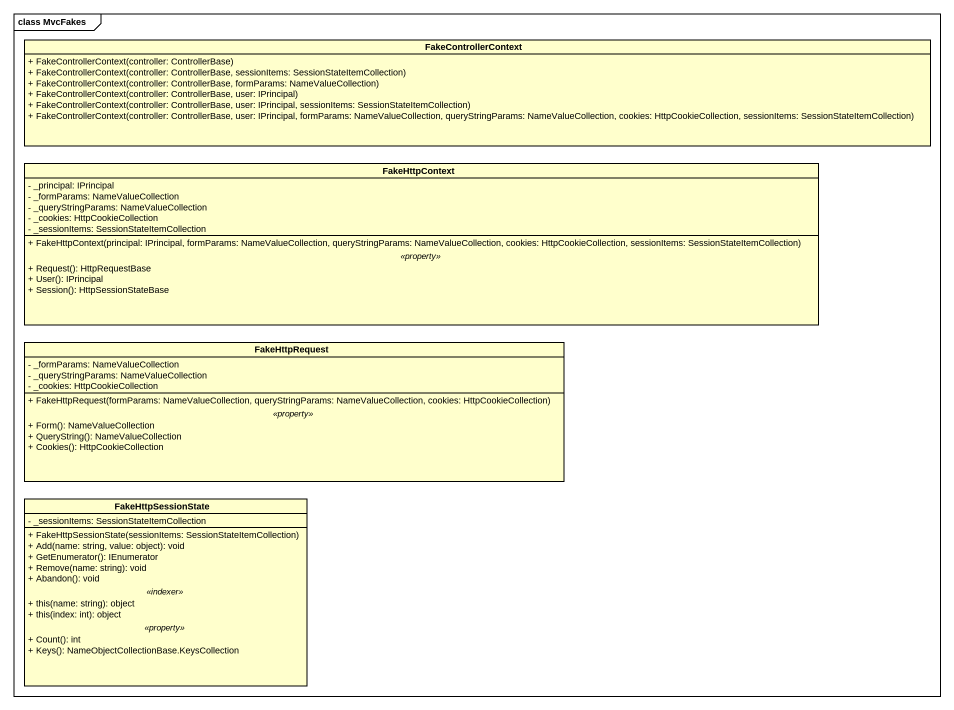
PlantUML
@startuml
mainframe class MvcFakes
hide circle
hide empty members
skinparam classAttributeIconSize 0
class FakeControllerContext {
  + FakeControllerContext(controller: ControllerBase)
  + FakeControllerContext(controller: ControllerBase, sessionItems: SessionStateItemCollection)
  + FakeControllerContext(controller: ControllerBase, formParams: NameValueCollection)
  + FakeControllerContext(controller: ControllerBase, user: IPrincipal)
  + FakeControllerContext(controller: ControllerBase, user: IPrincipal, sessionItems: SessionStateItemCollection)
  + FakeControllerContext(controller: ControllerBase, user: IPrincipal, formParams: NameValueCollection, queryStringParams: NameValueCollection, cookies: HttpCookieCollection, sessionItems: SessionStateItemCollection)
}
class FakeHttpContext {
  - _principal: IPrincipal
  - _formParams: NameValueCollection
  - _queryStringParams: NameValueCollection
  - _cookies: HttpCookieCollection
  - _sessionItems: SessionStateItemCollection
  --
  + FakeHttpContext(principal: IPrincipal, formParams: NameValueCollection, queryStringParams: NameValueCollection, cookies: HttpCookieCollection, sessionItems: SessionStateItemCollection)
  .. <<property>> ..
  + Request(): HttpRequestBase
  + User(): IPrincipal
  + Session(): HttpSessionStateBase
}
class FakeHttpRequest {
  - _formParams: NameValueCollection
  - _queryStringParams: NameValueCollection
  - _cookies: HttpCookieCollection
  --
  + FakeHttpRequest(formParams: NameValueCollection, queryStringParams: NameValueCollection, cookies: HttpCookieCollection)
  .. <<property>> ..
  + Form(): NameValueCollection
  + QueryString(): NameValueCollection
  + Cookies(): HttpCookieCollection
}
class FakeHttpSessionState {
  - _sessionItems: SessionStateItemCollection
  --
  + FakeHttpSessionState(sessionItems: SessionStateItemCollection)
  + Add(name: string, value: object): void
  + GetEnumerator(): IEnumerator
  + Remove(name: string): void
  + Abandon(): void
  .. <<indexer>> ..
  + this(name: string): object
  + this(index: int): object
  .. <<property>> ..
  + Count(): int
  + Keys(): NameObjectCollectionBase.KeysCollection
}
@enduml
